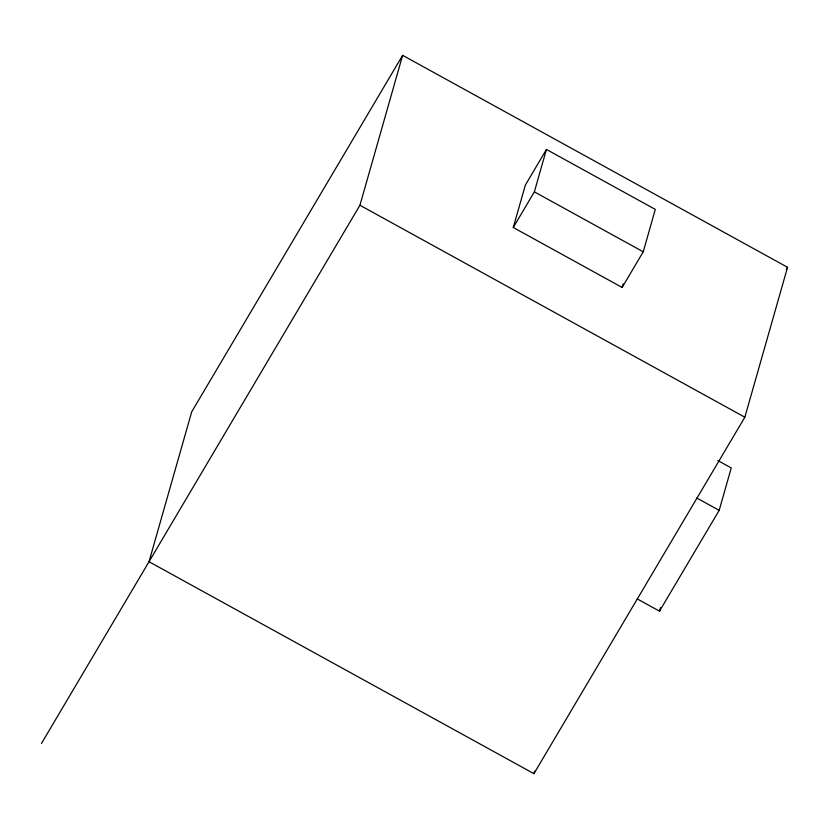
<?xml version="1.0" encoding="UTF-8"?>
<svg xmlns="http://www.w3.org/2000/svg" width="829" height="829" viewBox="0 0 829 829"><rect width="100%" height="100%" fill="white"/><g stroke="black" fill="none" stroke-linecap="round" stroke-linejoin="round"><path stroke-width="1.24" d="M41.45 743.509L359.931 205.25L402.635 55.336L787.55 267.29L744.846 417.205L533.928 773.664L149.013 561.71L191.717 411.795L402.635 55.336M513.265 227.498L525.348 185.095L546.435 149.448L655.304 209.395L643.231 251.798L622.133 287.445L513.265 227.498L534.363 191.851L546.435 149.448M622.133 287.445L623.17 283.808M533.928 773.664L534.632 771.188M637.169 598.859L659.511 611.17L660.547 607.533M659.511 611.17L719.168 510.343L731.251 467.939L717.841 460.561M786.234 269.518L787.55 267.29M534.363 191.851L643.231 251.798M359.931 205.25L744.846 417.205M696.826 498.042L719.168 510.343"/></g></svg>
